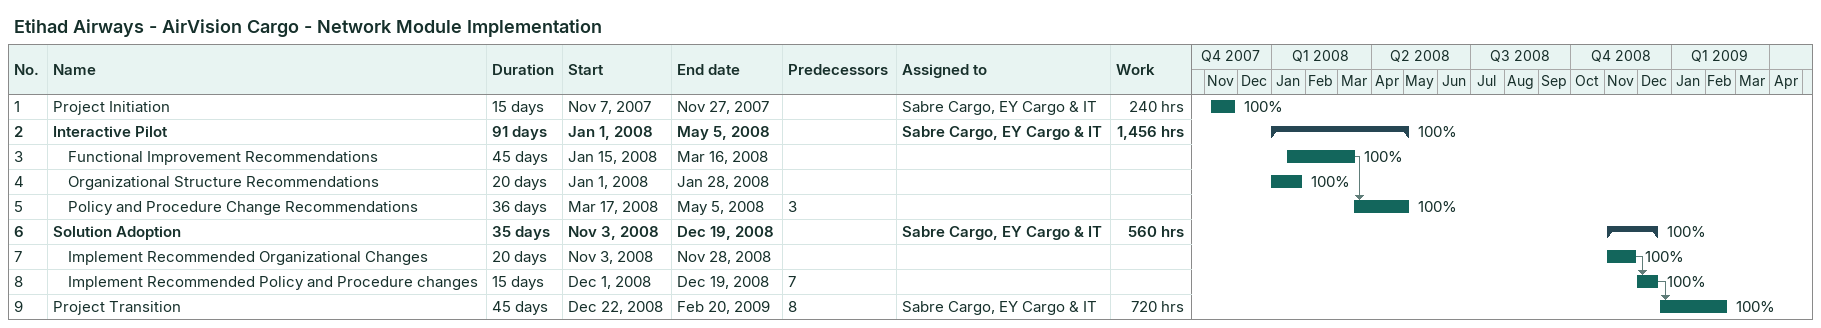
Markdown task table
Etihad Airways - AirVision Cargo - Network Module Implementation

| ID | Level | Task | Duration | Start | Finish | Predecessors | Resources | % complete | Work (h) |
|---|---|---|---|---|---|---|---|---|---|
| 1 | 1 | Project Initiation | 15d | 2007-11-07 | 2007-11-27 |  | Sabre Cargo, EY Cargo & IT | 100 | 240 |
| 2 | 1 | **Interactive Pilot** | 91d | 2008-01-01 | 2008-05-05 |  | Sabre Cargo, EY Cargo & IT | 100 | 1456 |
| 3 | 2 | Functional Improvement Recommendations | 45d | 2008-01-15 | 2008-03-16 |  |  | 100 |  |
| 4 | 2 | Organizational Structure Recommendations | 20d | 2008-01-01 | 2008-01-28 |  |  | 100 |  |
| 5 | 2 | Policy and Procedure Change Recommendations | 36d | 2008-03-17 | 2008-05-05 | 3 |  | 100 |  |
| 6 | 1 | **Solution Adoption** | 35d | 2008-11-03 | 2008-12-19 |  | Sabre Cargo, EY Cargo & IT | 100 | 560 |
| 7 | 2 | Implement Recommended Organizational Changes | 20d | 2008-11-03 | 2008-11-28 |  |  | 100 |  |
| 8 | 2 | Implement Recommended Policy and Procedure changes | 15d | 2008-12-01 | 2008-12-19 | 7 |  | 100 |  |
| 9 | 1 | Project Transition | 45d | 2008-12-22 | 2009-02-20 | 8 | Sabre Cargo, EY Cargo & IT | 100 | 720 |
